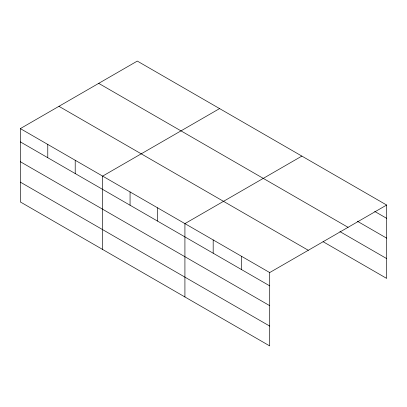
<?xml version="1.0" encoding="UTF-8"?>
<svg xmlns="http://www.w3.org/2000/svg" width="407" height="407" viewBox="0 0 407 407"><rect width="100%" height="100%" fill="white"/><g stroke="black" fill="none" stroke-linecap="round" stroke-linejoin="round"><path stroke-width="0.61" d="M20.35 128.602L269.699 272.563L269.699 345.919L20.35 201.958L20.35 128.602L137.301 61.081L386.65 205.042L386.65 278.398L323.066 241.687M219.587 108.588L102.635 176.109L102.635 249.466M301.872 156.095L184.92 223.616L184.92 296.973M269.699 272.563L386.65 205.042M374.694 211.421L386.65 218.325M357.305 221.205L386.65 238.151M98.708 83.364L348.056 227.325M339.911 231.588L386.65 258.572M58.944 106.324L308.292 250.285M20.35 141.885L269.699 285.846M20.35 161.711L269.699 305.672M20.35 182.133L269.699 326.093M241.443 256.247L241.443 269.531M213.182 239.932L213.182 253.215M157.494 207.784L157.494 221.062M130.062 191.946L130.062 205.23M75.209 160.277L75.209 173.555M47.777 144.439L47.777 157.723"/></g></svg>
